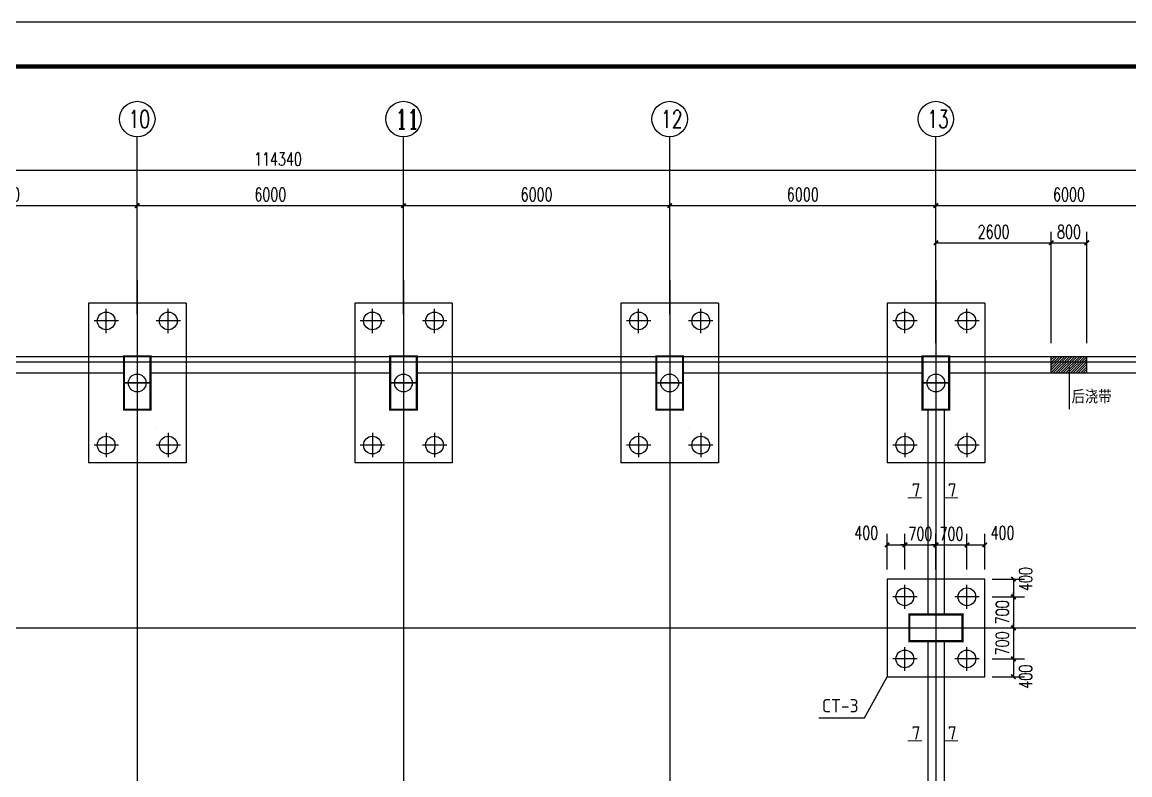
# Model space of a CAD drawing. Extents: x -73672 to 366960, y -527333 to 140666.
# Drawn here: x 66865 to 91830, y 37315 to 54281 of the extents above; entities that cross this region are included whole.
import ezdxf
from ezdxf.enums import TextEntityAlignment as Align

# ---------------------------------------------------------------- set-up
doc = ezdxf.new("R2010")
doc.units = 0
doc.header["$LTSCALE"] = 1000
doc.header["$MEASUREMENT"] = 0
for name, color, linetype in [('AXIS', 3, 'Continuous'), ('AXIS_TEXT', 7, 'Continuous'), ('COLUMN', 9, 'Continuous'), ('E_WINDOW', 4, 'Continuous'), ('NUM', 3, 'Continuous'), ('PUB_TITLE', 4, 'Continuous'), ('TEXT', 3, 'Continuous'), ('WALL', 9, 'Continuous'), ('建-尺寸', 3, 'Continuous')]:
    doc.layers.add(name, color=color, linetype=linetype)
doc.styles.add('_TCH_AXIS', font='COMPLEX', dxfattribs={"bigfont": 'GBCBIG'})
doc.styles.add('_TCH_DIM_T3', font='SIMPLEX', dxfattribs={"width": 0.705882, "bigfont": 'GBCBIG'})
doc.styles.add('A-DIM_T3', font='SIMPLEX', dxfattribs={"width": 0.705882, "bigfont": 'GBCBIG'})
doc.styles.add('COMPLEX', font='COMPLEX', dxfattribs={"bigfont": 'Tssdchn.shx'})
doc.styles.add('TSSD_Norm', font='Tssdeng.shx', dxfattribs={"bigfont": 'hztxt.shx'})
doc.dimstyles.new('_TCH_ARCH-100', dxfattribs={"dimtxt": 297.5, "dimasz": 100, "dimexe": 250, "dimexo": 300, "dimgap": 100, "dimtad": 1, "dimdec": 0, "dimzin": 0, "dimdsep": 46, "dimtxsty": '_TCH_DIM_T3', "dimblk": 'ARCHTICK', "dimcen": 0.09, "dimclrt": 7, "dimazin": 2, "dimtfac": 1, "dimtdec": 0, "dimtix": 1, "dimtmove": 2, "dimatfit": 3, "dimfxl": 0, "dimtolj": 1, "dimtzin": 0, "dimarcsym": 0})
doc.dimstyles.new('A-DIM-100', dxfattribs={"dimtxt": 297.5, "dimasz": 100, "dimexe": 250, "dimexo": 300, "dimgap": 100, "dimtad": 1, "dimdec": 0, "dimzin": 0, "dimdsep": 46, "dimtxsty": 'A-DIM_T3', "dimblk": 'ARCHTICK', "dimcen": 0.09, "dimclrt": 7, "dimazin": 2, "dimtfac": 1, "dimtdec": 0, "dimtix": 1, "dimtmove": 2, "dimatfit": 3, "dimfxl": 0, "dimtolj": 1, "dimtzin": 0, "dimarcsym": 0})

# ---------------------------------------------------------------- blocks, each defined once
blk = doc.blocks.new('_reinbk')
blk.add_line((0, 0), (0, 0))
blk = doc.blocks.new('_AXISO')
blk.add_circle((0, 0), 0.5)
at = {"layer": 'AXIS_TEXT', "style": 'COMPLEX'}
blk.add_attdef('A', text='', height=0.56, dxfattribs=at).set_placement((-0.25, -0.28), (0.25, -0.28), align=Align.FIT)
blk = doc.blocks.new('_ArchTick')
at = {"color": 0, "linetype": 'ByBlock', "const_width": 0.4}
blk.add_lwpolyline([(-0.5, -0.5), (0.5, 0.5)], dxfattribs=at)
blk = doc.blocks.new('*D9092')
at = {"layer": 'AXIS', "color": 0, "lineweight": -2}
for p, q in [((15460, 47996), (15460, 51196)), ((129800, 47996), (129800, 51196)), ((15460, 50946), (129800, 50946))]:
    blk.add_line(p, q, dxfattribs=at)
at = {"layer": 'Defpoints', "color": 0}
for p in [(129800, 50946), (15460, 47696), (129800, 47696)]:
    blk.add_point(p, dxfattribs=at)
at = {"layer": 'AXIS', "color": 0, "linetype": 'ByBlock', "lineweight": -2, "xscale": 100, "yscale": 100, "zscale": 100, "rotation": 180}
blk.add_blockref('_ArchTick', (15460, 50946), dxfattribs=at)
at = {"layer": 'AXIS', "color": 0, "linetype": 'ByBlock', "lineweight": -2, "xscale": 100, "yscale": 100, "zscale": 100}
blk.add_blockref('_ArchTick', (129800, 50946), dxfattribs=at)
at = {"layer": 'AXIS', "color": 7, "insert": (72630, 51195), "char_height": 297.5, "attachment_point": 5, "style": '_TCH_DIM_T3'}
blk.add_mtext('\\A1;114340', dxfattribs=at)
blk = doc.blocks.new('*D9101')
at = {"layer": 'AXIS', "color": 0, "lineweight": -2}
for p, q in [((63460, 47996), (63460, 50396)), ((69460, 47996), (69460, 50396)), ((63460, 50146), (69460, 50146))]:
    blk.add_line(p, q, dxfattribs=at)
at = {"layer": 'Defpoints', "color": 0}
for p in [(69460, 50146), (63460, 47696), (69460, 47696)]:
    blk.add_point(p, dxfattribs=at)
at = {"layer": 'AXIS', "color": 0, "linetype": 'ByBlock', "lineweight": -2, "xscale": 100, "yscale": 100, "zscale": 100, "rotation": 180}
blk.add_blockref('_ArchTick', (63460, 50146), dxfattribs=at)
at = {"layer": 'AXIS', "color": 0, "linetype": 'ByBlock', "lineweight": -2, "xscale": 100, "yscale": 100, "zscale": 100}
blk.add_blockref('_ArchTick', (69460, 50146), dxfattribs=at)
at = {"layer": 'AXIS', "color": 7, "insert": (66460, 50395), "char_height": 297.5, "attachment_point": 5, "style": '_TCH_DIM_T3'}
blk.add_mtext('\\A1;6000', dxfattribs=at)
blk = doc.blocks.new('*D9102')
at = {"layer": 'AXIS', "color": 0, "lineweight": -2}
for p, q in [((69460, 47996), (69460, 50396)), ((75460, 47996), (75460, 50396)), ((69460, 50146), (75460, 50146))]:
    blk.add_line(p, q, dxfattribs=at)
at = {"layer": 'Defpoints', "color": 0}
for p in [(75460, 50146), (69460, 47696), (75460, 47696)]:
    blk.add_point(p, dxfattribs=at)
at = {"layer": 'AXIS', "color": 0, "linetype": 'ByBlock', "lineweight": -2, "xscale": 100, "yscale": 100, "zscale": 100, "rotation": 180}
blk.add_blockref('_ArchTick', (69460, 50146), dxfattribs=at)
at = {"layer": 'AXIS', "color": 0, "linetype": 'ByBlock', "lineweight": -2, "xscale": 100, "yscale": 100, "zscale": 100}
blk.add_blockref('_ArchTick', (75460, 50146), dxfattribs=at)
at = {"layer": 'AXIS', "color": 7, "insert": (72460, 50395), "char_height": 297.5, "attachment_point": 5, "style": '_TCH_DIM_T3'}
blk.add_mtext('\\A1;6000', dxfattribs=at)
blk = doc.blocks.new('*D9103')
at = {"layer": 'AXIS', "color": 0, "lineweight": -2}
for p, q in [((75460, 47996), (75460, 50396)), ((81460, 47996), (81460, 50396)), ((75460, 50146), (81460, 50146))]:
    blk.add_line(p, q, dxfattribs=at)
at = {"layer": 'Defpoints', "color": 0}
for p in [(81460, 50146), (75460, 47696), (81460, 47696)]:
    blk.add_point(p, dxfattribs=at)
at = {"layer": 'AXIS', "color": 0, "linetype": 'ByBlock', "lineweight": -2, "xscale": 100, "yscale": 100, "zscale": 100, "rotation": 180}
blk.add_blockref('_ArchTick', (75460, 50146), dxfattribs=at)
at = {"layer": 'AXIS', "color": 0, "linetype": 'ByBlock', "lineweight": -2, "xscale": 100, "yscale": 100, "zscale": 100}
blk.add_blockref('_ArchTick', (81460, 50146), dxfattribs=at)
at = {"layer": 'AXIS', "color": 7, "insert": (78460, 50395), "char_height": 297.5, "attachment_point": 5, "style": '_TCH_DIM_T3'}
blk.add_mtext('\\A1;6000', dxfattribs=at)
blk = doc.blocks.new('*D9104')
at = {"layer": 'AXIS', "color": 0, "lineweight": -2}
for p, q in [((81460, 47996), (81460, 50396)), ((87460, 47996), (87460, 50396)), ((81460, 50146), (87460, 50146))]:
    blk.add_line(p, q, dxfattribs=at)
at = {"layer": 'Defpoints', "color": 0}
for p in [(87460, 50146), (81460, 47696), (87460, 47696)]:
    blk.add_point(p, dxfattribs=at)
at = {"layer": 'AXIS', "color": 0, "linetype": 'ByBlock', "lineweight": -2, "xscale": 100, "yscale": 100, "zscale": 100, "rotation": 180}
blk.add_blockref('_ArchTick', (81460, 50146), dxfattribs=at)
at = {"layer": 'AXIS', "color": 0, "linetype": 'ByBlock', "lineweight": -2, "xscale": 100, "yscale": 100, "zscale": 100}
blk.add_blockref('_ArchTick', (87460, 50146), dxfattribs=at)
at = {"layer": 'AXIS', "color": 7, "insert": (84460, 50395), "char_height": 297.5, "attachment_point": 5, "style": '_TCH_DIM_T3'}
blk.add_mtext('\\A1;6000', dxfattribs=at)
blk = doc.blocks.new('*D9105')
at = {"layer": 'AXIS', "color": 0, "lineweight": -2}
for p, q in [((87460, 47996), (87460, 50396)), ((93460, 47996), (93460, 50396)), ((87460, 50146), (93460, 50146))]:
    blk.add_line(p, q, dxfattribs=at)
at = {"layer": 'Defpoints', "color": 0}
for p in [(93460, 50146), (87460, 47696), (93460, 47696)]:
    blk.add_point(p, dxfattribs=at)
at = {"layer": 'AXIS', "color": 0, "linetype": 'ByBlock', "lineweight": -2, "xscale": 100, "yscale": 100, "zscale": 100, "rotation": 180}
blk.add_blockref('_ArchTick', (87460, 50146), dxfattribs=at)
at = {"layer": 'AXIS', "color": 0, "linetype": 'ByBlock', "lineweight": -2, "xscale": 100, "yscale": 100, "zscale": 100}
blk.add_blockref('_ArchTick', (93460, 50146), dxfattribs=at)
at = {"layer": 'AXIS', "color": 7, "insert": (90460, 50395), "char_height": 297.5, "attachment_point": 5, "style": '_TCH_DIM_T3'}
blk.add_mtext('\\A1;6000', dxfattribs=at)
blk = doc.blocks.new('*D9162')
at = {"layer": 'Defpoints', "color": 0}
for p in [(90060, 49308), (87460, 46747), (90060, 46747)]:
    blk.add_point(p, dxfattribs=at)
at = {"layer": '建-尺寸', "color": 0, "lineweight": -2}
for p, q in [((87460, 47047), (87460, 49558)), ((90060, 47047), (90060, 49558)), ((87460, 49308), (90060, 49308))]:
    blk.add_line(p, q, dxfattribs=at)
at = {"layer": '建-尺寸', "color": 0, "linetype": 'ByBlock', "lineweight": -2, "xscale": 100, "yscale": 100, "zscale": 100, "rotation": 180}
blk.add_blockref('_ArchTick', (87460, 49308), dxfattribs=at)
at = {"layer": '建-尺寸', "color": 0, "linetype": 'ByBlock', "lineweight": -2, "xscale": 100, "yscale": 100, "zscale": 100}
blk.add_blockref('_ArchTick', (90060, 49308), dxfattribs=at)
at = {"layer": '建-尺寸', "color": 7, "insert": (88760, 49556), "char_height": 297.5, "attachment_point": 5, "style": 'A-DIM_T3'}
blk.add_mtext('\\A1;2600', dxfattribs=at)
blk = doc.blocks.new('*D9163')
at = {"layer": 'Defpoints', "color": 0}
for p in [(90860, 49308), (90060, 46747), (90860, 46747)]:
    blk.add_point(p, dxfattribs=at)
at = {"layer": '建-尺寸', "color": 0, "lineweight": -2}
for p, q in [((90060, 47047), (90060, 49558)), ((90860, 47047), (90860, 49558)), ((90060, 49308), (90860, 49308))]:
    blk.add_line(p, q, dxfattribs=at)
at = {"layer": '建-尺寸', "color": 0, "linetype": 'ByBlock', "lineweight": -2, "xscale": 100, "yscale": 100, "zscale": 100, "rotation": 180}
blk.add_blockref('_ArchTick', (90060, 49308), dxfattribs=at)
at = {"layer": '建-尺寸', "color": 0, "linetype": 'ByBlock', "lineweight": -2, "xscale": 100, "yscale": 100, "zscale": 100}
blk.add_blockref('_ArchTick', (90860, 49308), dxfattribs=at)
at = {"layer": '建-尺寸', "color": 7, "insert": (90460, 49556), "char_height": 297.5, "attachment_point": 5, "style": 'A-DIM_T3'}
blk.add_mtext('\\A1;800', dxfattribs=at)
blk = doc.blocks.new('*D9205')
at = {"layer": 'Defpoints', "color": 0}
for p in [(88428, 41727), (88428, 41327), (89206, 41327)]:
    blk.add_point(p, dxfattribs=at)
at = {"layer": '建-尺寸', "color": 0, "lineweight": -2}
for p, q in [((88728, 41727), (89456, 41727)), ((89206, 41727), (89206, 41327)), ((88728, 41327), (89456, 41327))]:
    blk.add_line(p, q, dxfattribs=at)
at = {"layer": '建-尺寸', "color": 0, "linetype": 'ByBlock', "lineweight": -2, "xscale": 100, "yscale": 100, "zscale": 100}
for p, rotation in [((89206, 41727), 90), ((89206, 41327), 270)]:
    blk.add_blockref('_ArchTick', p, dxfattribs=dict(at, rotation=rotation))
at = {"layer": '建-尺寸', "color": 7, "insert": (89481, 41727), "char_height": 297.5, "attachment_point": 5, "rotation": 90, "style": 'A-DIM_T3'}
blk.add_mtext('\\A1;400', dxfattribs=at)
blk = doc.blocks.new('*D9206')
at = {"layer": 'Defpoints', "color": 0}
for p in [(88428, 41327), (88428, 40627), (89206, 40627)]:
    blk.add_point(p, dxfattribs=at)
at = {"layer": '建-尺寸', "color": 0, "lineweight": -2}
for p, q in [((88728, 41327), (89456, 41327)), ((89206, 41327), (89206, 41427)), ((89206, 41327), (89206, 40627)), ((88728, 40627), (89456, 40627)), ((89206, 40627), (89206, 40527))]:
    blk.add_line(p, q, dxfattribs=at)
at = {"layer": '建-尺寸', "color": 0, "linetype": 'ByBlock', "lineweight": -2, "xscale": 100, "yscale": 100, "zscale": 100}
for p, rotation in [((89206, 41327), 270), ((89206, 40627), 90)]:
    blk.add_blockref('_ArchTick', p, dxfattribs=dict(at, rotation=rotation))
at = {"layer": '建-尺寸', "color": 7, "insert": (88957, 40977), "char_height": 297.5, "attachment_point": 5, "rotation": 90, "style": 'A-DIM_T3'}
blk.add_mtext('\\A1;700', dxfattribs=at)
blk = doc.blocks.new('*D9207')
at = {"layer": 'Defpoints', "color": 0}
for p in [(88428, 40627), (88428, 39927), (89206, 39927)]:
    blk.add_point(p, dxfattribs=at)
at = {"layer": '建-尺寸', "color": 0, "lineweight": -2}
for p, q in [((89206, 40627), (89206, 40727)), ((88728, 40627), (89456, 40627)), ((89206, 40627), (89206, 39927)), ((88728, 39927), (89456, 39927)), ((89206, 39927), (89206, 39827))]:
    blk.add_line(p, q, dxfattribs=at)
at = {"layer": '建-尺寸', "color": 0, "linetype": 'ByBlock', "lineweight": -2, "xscale": 100, "yscale": 100, "zscale": 100}
for p, rotation in [((89206, 40627), 270), ((89206, 39927), 90)]:
    blk.add_blockref('_ArchTick', p, dxfattribs=dict(at, rotation=rotation))
at = {"layer": '建-尺寸', "color": 7, "insert": (88957, 40277), "char_height": 297.5, "attachment_point": 5, "rotation": 90, "style": 'A-DIM_T3'}
blk.add_mtext('\\A1;700', dxfattribs=at)
blk = doc.blocks.new('*D9208')
at = {"layer": 'Defpoints', "color": 0}
for p in [(88428, 39927), (88428, 39527), (89206, 39527)]:
    blk.add_point(p, dxfattribs=at)
at = {"layer": '建-尺寸', "color": 0, "lineweight": -2}
for p, q in [((88728, 39927), (89456, 39927)), ((89206, 39927), (89206, 39527)), ((88728, 39527), (89456, 39527))]:
    blk.add_line(p, q, dxfattribs=at)
at = {"layer": '建-尺寸', "color": 0, "linetype": 'ByBlock', "lineweight": -2, "xscale": 100, "yscale": 100, "zscale": 100}
for p, rotation in [((89206, 39927), 90), ((89206, 39527), 270)]:
    blk.add_blockref('_ArchTick', p, dxfattribs=dict(at, rotation=rotation))
at = {"layer": '建-尺寸', "color": 7, "insert": (89481, 39527), "char_height": 297.5, "attachment_point": 5, "rotation": 90, "style": 'A-DIM_T3'}
blk.add_mtext('\\A1;400', dxfattribs=at)
blk = doc.blocks.new('*D9340')
at = {"layer": 'Defpoints', "color": 0}
for p in [(86760, 42497), (86360, 41647), (86760, 41647)]:
    blk.add_point(p, dxfattribs=at)
at = {"layer": '建-尺寸', "color": 0, "lineweight": -2}
for p, q in [((86360, 41947), (86360, 42747)), ((86760, 41947), (86760, 42747)), ((86360, 42497), (86760, 42497))]:
    blk.add_line(p, q, dxfattribs=at)
at = {"layer": '建-尺寸', "color": 0, "linetype": 'ByBlock', "lineweight": -2, "xscale": 100, "yscale": 100, "zscale": 100, "rotation": 180}
blk.add_blockref('_ArchTick', (86360, 42497), dxfattribs=at)
at = {"layer": '建-尺寸', "color": 0, "linetype": 'ByBlock', "lineweight": -2, "xscale": 100, "yscale": 100, "zscale": 100}
blk.add_blockref('_ArchTick', (86760, 42497), dxfattribs=at)
at = {"layer": '建-尺寸', "color": 7, "insert": (85890, 42772), "char_height": 297.5, "attachment_point": 5, "style": 'A-DIM_T3'}
blk.add_mtext('\\A1;400', dxfattribs=at)
blk = doc.blocks.new('*D9341')
at = {"layer": 'Defpoints', "color": 0}
for p in [(87460, 42497), (86760, 41647), (87460, 41647)]:
    blk.add_point(p, dxfattribs=at)
at = {"layer": '建-尺寸', "color": 0, "lineweight": -2}
for p, q in [((86760, 41947), (86760, 42747)), ((87460, 41947), (87460, 42747)), ((86760, 42497), (86660, 42497)), ((86760, 42497), (87460, 42497)), ((87460, 42497), (87560, 42497))]:
    blk.add_line(p, q, dxfattribs=at)
at = {"layer": '建-尺寸', "color": 0, "linetype": 'ByBlock', "lineweight": -2, "xscale": 100, "yscale": 100, "zscale": 100}
blk.add_blockref('_ArchTick', (86760, 42497), dxfattribs=at)
at = {"layer": '建-尺寸', "color": 0, "linetype": 'ByBlock', "lineweight": -2, "xscale": 100, "yscale": 100, "zscale": 100, "rotation": 180}
blk.add_blockref('_ArchTick', (87460, 42497), dxfattribs=at)
at = {"layer": '建-尺寸', "color": 7, "insert": (87110, 42746), "char_height": 297.5, "attachment_point": 5, "style": 'A-DIM_T3'}
blk.add_mtext('\\A1;700', dxfattribs=at)
blk = doc.blocks.new('*D9342')
at = {"layer": 'Defpoints', "color": 0}
for p in [(88160, 42497), (87460, 41647), (88160, 41647)]:
    blk.add_point(p, dxfattribs=at)
at = {"layer": '建-尺寸', "color": 0, "lineweight": -2}
for p, q in [((87460, 41947), (87460, 42747)), ((88160, 41947), (88160, 42747)), ((87460, 42497), (87360, 42497)), ((87460, 42497), (88160, 42497)), ((88160, 42497), (88260, 42497))]:
    blk.add_line(p, q, dxfattribs=at)
at = {"layer": '建-尺寸', "color": 0, "linetype": 'ByBlock', "lineweight": -2, "xscale": 100, "yscale": 100, "zscale": 100}
blk.add_blockref('_ArchTick', (87460, 42497), dxfattribs=at)
at = {"layer": '建-尺寸', "color": 0, "linetype": 'ByBlock', "lineweight": -2, "xscale": 100, "yscale": 100, "zscale": 100, "rotation": 180}
blk.add_blockref('_ArchTick', (88160, 42497), dxfattribs=at)
at = {"layer": '建-尺寸', "color": 7, "insert": (87810, 42746), "char_height": 297.5, "attachment_point": 5, "style": 'A-DIM_T3'}
blk.add_mtext('\\A1;700', dxfattribs=at)
blk = doc.blocks.new('*D9343')
at = {"layer": 'Defpoints', "color": 0}
for p in [(88560, 42497), (88160, 41647), (88560, 41647)]:
    blk.add_point(p, dxfattribs=at)
at = {"layer": '建-尺寸', "color": 0, "lineweight": -2}
for p, q in [((88160, 41947), (88160, 42747)), ((88560, 41947), (88560, 42747)), ((88160, 42497), (88560, 42497))]:
    blk.add_line(p, q, dxfattribs=at)
at = {"layer": '建-尺寸', "color": 0, "linetype": 'ByBlock', "lineweight": -2, "xscale": 100, "yscale": 100, "zscale": 100, "rotation": 180}
blk.add_blockref('_ArchTick', (88160, 42497), dxfattribs=at)
at = {"layer": '建-尺寸', "color": 0, "linetype": 'ByBlock', "lineweight": -2, "xscale": 100, "yscale": 100, "zscale": 100}
blk.add_blockref('_ArchTick', (88560, 42497), dxfattribs=at)
at = {"layer": '建-尺寸', "color": 7, "insert": (88960, 42772), "char_height": 297.5, "attachment_point": 5, "style": 'A-DIM_T3'}
blk.add_mtext('\\A1;400', dxfattribs=at)

msp = doc.modelspace()

# ---------------------------------------------------------------- hatches: boundary and pattern name
h = msp.add_hatch()
h.set_pattern_fill('ANSI31', color=256, scale=25)
h.set_pattern_definition([(45, (166262.428, -70373.07), (-28.0633, 28.0633), [])])
h.paths.add_polyline_path([(90059.5, 46747.43), (90059.5, 46497.43), (90859.5, 46497.43), (90859.5, 46747.43)])
h.paths.add_polyline_path([(90859.5, 46377.43), (90859.5, 46497.43), (90059.5, 46497.43), (90059.5, 46377.43)])

# ---------------------------------------------------------------- linework, layer by layer
at = {"color": 1}
for p, q in [((69459.5, 48464.63), (69459.5, -12194.22)), ((75459.5, 48464.63), (75459.5, -12194.22)), ((81459.5, 48464.63), (81459.5, -12194.22)), ((87459.5, 48464.63), (87459.5, -12194.22)), ((13073.85, 46627.43), (131843.44, 46627.43)), ((12888.85, 40627.43), (131843.44, 40627.43))]:
    msp.add_line(p, q, dxfattribs=at)
for p, q in [((90059.5, 46377.43), (90059.5, 46747.43)), ((90859.5, 46377.43), (90859.5, 46747.43)), ((90459.5, 46497.43), (90459.5, 45553.69))]:
    msp.add_line(p, q)
at = {"color": 0}
for p, q in [((69159.5, 46147.43), (69759.5, 46147.43)), ((75159.5, 46147.43), (75759.5, 46147.43)), ((81159.5, 46147.43), (81759.5, 46147.43)), ((87159.5, 46147.43), (87759.5, 46147.43)), ((85849.75, 38602.43), (86359.5, 39527.43)), ((84818.38, 38602.43), (85849.75, 38602.43))]:
    msp.add_line(p, q, dxfattribs=at)
at = {"color": 0, "const_width": 50}
for points in [[(69159.5, 46747.43), (69159.5, 45547.43), (69759.5, 45547.43), (69759.5, 46747.43), (69159.5, 46747.43)], [(75159.5, 46747.43), (75159.5, 45547.43), (75759.5, 45547.43), (75759.5, 46747.43), (75159.5, 46747.43)], [(81159.5, 46747.43), (81159.5, 45547.43), (81759.5, 45547.43), (81759.5, 46747.43), (81159.5, 46747.43)], [(87159.5, 46747.43), (87159.5, 45547.43), (87759.5, 45547.43), (87759.5, 46747.43), (87159.5, 46747.43)], [(88059.5, 40927.43), (86859.5, 40927.43), (86859.5, 40327.43), (88059.5, 40327.43), (88059.5, 40927.43)]]:
    msp.add_lwpolyline(points, dxfattribs=at)
at = {"const_width": 20}
for points in [[(86823.47, 43557.47), (87142.84, 43557.47)], [(87639.05, 43557.47), (87958.42, 43557.47)], [(86823.47, 38083.57), (87142.84, 38083.57)], [(87639.05, 38083.57), (87958.42, 38083.57)]]:
    msp.add_lwpolyline(points, dxfattribs=at)
msp.add_lwpolyline([(88559.5, 39527.43), (88559.5, 41727.43), (86359.5, 41727.43), (86359.5, 39527.43)], close=True)
at = {"layer": 'AXIS'}
for p, q in [((69459.5, 47696.38), (69459.5, 51696.38)), ((75459.5, 47696.38), (75459.5, 51696.38)), ((81459.5, 47696.38), (81459.5, 51696.38)), ((87459.5, 47696.38), (87459.5, 51696.38)), ((68359.61, 47947.27), (68359.61, 44347.6)), ((70559.39, 47947.27), (68359.61, 47947.27)), ((70559.39, 47947.27), (70559.39, 44347.6)), ((74359.61, 47947.27), (74359.61, 44347.6)), ((76559.39, 47947.27), (74359.61, 47947.27)), ((76559.39, 47947.27), (76559.39, 44347.6)), ((80359.61, 47947.27), (80359.61, 44347.6)), ((82559.39, 47947.27), (80359.61, 47947.27)), ((82559.39, 47947.27), (82559.39, 44347.6)), ((86359.61, 47947.27), (86359.61, 44347.6)), ((88559.39, 47947.27), (86359.61, 47947.27)), ((88559.39, 47947.27), (88559.39, 44347.6)), ((68759.61, 47272.95), (68759.61, 47821.59)), ((70159.39, 47272.95), (70159.39, 47821.59)), ((74759.61, 47272.95), (74759.61, 47821.59)), ((76159.39, 47272.95), (76159.39, 47821.59)), ((80759.61, 47272.95), (80759.61, 47821.59)), ((82159.39, 47272.95), (82159.39, 47821.59)), ((86759.61, 47272.95), (86759.61, 47821.59)), ((88159.39, 47272.95), (88159.39, 47821.59)), ((69033.93, 47547.27), (68485.29, 47547.27)), ((70433.71, 47547.27), (69885.07, 47547.27)), ((75033.93, 47547.27), (74485.29, 47547.27)), ((76433.71, 47547.27), (75885.07, 47547.27)), ((81033.93, 47547.27), (80485.29, 47547.27)), ((82433.71, 47547.27), (81885.07, 47547.27)), ((87033.93, 47547.27), (86485.29, 47547.27)), ((88433.71, 47547.27), (87885.07, 47547.27)), ((69459.5, 46421.75), (69459.5, 45873.12)), ((75459.5, 46421.75), (75459.5, 45873.12)), ((81459.5, 46421.75), (81459.5, 45873.12)), ((87459.5, 46421.75), (87459.5, 45873.12)), ((69728.32, 46147.43), (69190.68, 46147.43)), ((75728.32, 46147.43), (75190.68, 46147.43)), ((81728.32, 46147.43), (81190.68, 46147.43)), ((87728.32, 46147.43), (87190.68, 46147.43)), ((68759.61, 45021.91), (68759.61, 44473.28)), ((70159.39, 45021.91), (70159.39, 44473.28)), ((74759.61, 45021.91), (74759.61, 44473.28)), ((76159.39, 45021.91), (76159.39, 44473.28)), ((80759.61, 45021.91), (80759.61, 44473.28)), ((82159.39, 45021.91), (82159.39, 44473.28)), ((86759.61, 45021.91), (86759.61, 44473.28)), ((88159.39, 45021.91), (88159.39, 44473.28)), ((69033.93, 44747.6), (68485.29, 44747.6)), ((70433.71, 44747.6), (69885.07, 44747.6)), ((75033.93, 44747.6), (74485.29, 44747.6)), ((76433.71, 44747.6), (75885.07, 44747.6)), ((81033.93, 44747.6), (80485.29, 44747.6)), ((82433.71, 44747.6), (81885.07, 44747.6)), ((87033.93, 44747.6), (86485.29, 44747.6)), ((88433.71, 44747.6), (87885.07, 44747.6)), ((70559.39, 44347.6), (68359.61, 44347.6)), ((76559.39, 44347.6), (74359.61, 44347.6)), ((82559.39, 44347.6), (80359.61, 44347.6)), ((88559.39, 44347.6), (86359.61, 44347.6)), ((86759.5, 41058.62), (86759.5, 41596.25)), ((88159.5, 41058.62), (88159.5, 41596.25)), ((87033.82, 41327.43), (86485.18, 41327.43)), ((88433.82, 41327.43), (87885.18, 41327.43)), ((86759.5, 39658.62), (86759.5, 40196.25)), ((88159.5, 39658.62), (88159.5, 40196.25)), ((87033.82, 39927.43), (86485.18, 39927.43)), ((88433.82, 39927.43), (87885.18, 39927.43))]:
    msp.add_line(p, q, dxfattribs=at)
at = {"layer": 'COLUMN'}
for points in [[(69159.5, 45547.43), (69759.5, 45547.43), (69759.5, 46747.43), (69159.5, 46747.43)], [(75159.5, 45547.43), (75759.5, 45547.43), (75759.5, 46747.43), (75159.5, 46747.43)], [(81159.5, 45547.43), (81759.5, 45547.43), (81759.5, 46747.43), (81159.5, 46747.43)], [(87159.5, 45547.43), (87759.5, 45547.43), (87759.5, 46747.43), (87159.5, 46747.43)], [(88059.5, 40327.43), (88059.5, 40927.43), (86859.5, 40927.43), (86859.5, 40327.43)]]:
    msp.add_lwpolyline(points, close=True, dxfattribs=at)
at = {"layer": 'E_WINDOW'}
for centre in [(68759.61, 47547.27), (70159.39, 47547.27), (74759.61, 47547.27), (76159.39, 47547.27), (80759.61, 47547.27), (82159.39, 47547.27), (86759.61, 47547.27), (88159.39, 47547.27), (69459.5, 46147.43), (75459.5, 46147.43), (81459.5, 46147.43), (87459.5, 46147.43), (68759.61, 44747.6), (70159.39, 44747.6), (74759.61, 44747.6), (76159.39, 44747.6), (80759.61, 44747.6), (82159.39, 44747.6), (86759.61, 44747.6), (88159.39, 44747.6), (86759.5, 41327.43), (88159.5, 41327.43), (86759.5, 39927.43), (88159.5, 39927.43)]:
    msp.add_circle(centre, 200, dxfattribs=at)
at = {"layer": 'PUB_TITLE'}
msp.add_lwpolyline([(1364, -29818.78), (150064, -29818.78), (150064, 54281.22), (1364, 54281.22)], close=True, dxfattribs=at)
at = {"layer": 'PUB_TITLE', "const_width": 100}
msp.add_lwpolyline([(3864, -28818.78), (149064, -28818.78), (149064, 53281.22), (3864, 53281.22)], close=True, dxfattribs=at)
at = {"layer": 'WALL'}
for p, q in [((63759.5, 46747.43), (69159.5, 46747.43)), ((69759.5, 46747.43), (75159.5, 46747.43)), ((75759.5, 46747.43), (81159.5, 46747.43)), ((81759.5, 46747.43), (87159.5, 46747.43)), ((87759.5, 46747.43), (93159.5, 46747.43)), ((63759.5, 46377.43), (69159.5, 46377.43)), ((69759.5, 46377.43), (75159.5, 46377.43)), ((75759.5, 46377.43), (81159.5, 46377.43)), ((81759.5, 46377.43), (87159.5, 46377.43)), ((87759.5, 46377.43), (93159.5, 46377.43)), ((87274.5, 45547.43), (87274.5, 40927.43)), ((87644.5, 45547.43), (87644.5, 40927.43)), ((87274.5, 40327.43), (87274.5, 34927.43)), ((87644.5, 40327.43), (87644.5, 34927.43))]:
    msp.add_line(p, q, dxfattribs=at)

# ---------------------------------------------------------------- block references
at = {"layer": 'AXIS'}
ref = msp.add_blockref('_AXISO', (69459.5, 52096.38), dxfattribs=dict(at, xscale=800, yscale=800, zscale=800))
ref.add_attrib('A', '10', (69264.06, 51895.88), dxfattribs={"color": 7, "height": 401.002, "style": '_TCH_AXIS', "width": 0.705882})
ref = msp.add_blockref('_AXISO', (75459.5, 52096.38), dxfattribs=dict(at, xscale=800, yscale=800, zscale=800))
ref.add_attrib('A', '11', (75283.7, 51878.46), dxfattribs={"color": 7, "height": 435.854, "style": '_TCH_AXIS', "width": 0.705882})
ref = msp.add_blockref('_AXISO', (81459.5, 52096.38), dxfattribs=dict(at, xscale=800, yscale=800, zscale=800))
ref.add_attrib('A', '12', (81264.06, 51895.88), dxfattribs={"color": 7, "height": 401.002, "style": '_TCH_AXIS', "width": 0.705882})
ref = msp.add_blockref('_AXISO', (87459.5, 52096.38), dxfattribs=dict(at, xscale=800, yscale=800, zscale=800))
ref.add_attrib('A', '13', (87264.06, 51895.88), dxfattribs={"color": 7, "height": 401.002, "style": '_TCH_AXIS', "width": 0.705882})
at = {"layer": 'TEXT', "xscale": 39.1883183999824, "yscale": 39.18831840000348, "zscale": 39.1883184, "rotation": 210.1413855520777}
for p in [(87875.88, 45331.35), (69875.88, 45146.35), (75875.88, 45146.35), (81875.88, 45146.35)]:
    msp.add_blockref('_reinbk', p, dxfattribs=at)

# ---------------------------------------------------------------- texts
at = {"layer": 'NUM', "style": 'TSSD_Norm'}
for s, p in [('后浇带', (90968.91, 45685.19)), ('7', (87012.36, 43584.1)), ('7', (87827.95, 43584.1)), ('CT-3', (85302.91, 38723.08)), ('7', (87012.36, 38110.2)), ('7', (87827.95, 38110.2))]:
    msp.add_text(s, height=300, dxfattribs=at).set_placement(p, align=Align.CENTER)

# ---------------------------------------------------------------- dimensions: what is measured, and where the dimension line sits
at = {"layer": 'AXIS'}
for p1, p2, distance, picture, middle in [((15459.5, 47696.38), (129799.5, 47696.38), 3250, '*D9092', (72629.5, 51195.13)), ((63459.5, 47696.38), (69459.5, 47696.38), 2450, '*D9101', (66459.5, 50395.13)), ((69459.5, 47696.38), (75459.5, 47696.38), 2450, '*D9102', (72459.5, 50395.13)), ((75459.5, 47696.38), (81459.5, 47696.38), 2450, '*D9103', (78459.5, 50395.13)), ((81459.5, 47696.38), (87459.5, 47696.38), 2450, '*D9104', (84459.5, 50395.13)), ((87459.5, 47696.38), (93459.5, 47696.38), 2450, '*D9105', (90459.5, 50395.13))]:
    dim = msp.add_aligned_dim(p1=p1, p2=p2, distance=distance, dimstyle='_TCH_ARCH-100', dxfattribs=at)
    dim.commit()
    dim.dimension.update_dxf_attribs({"geometry": picture, "text_midpoint": middle})
at = {"layer": '建-尺寸', "color": 0}
for p1, p2, distance, picture, middle in [((87459.5, 46747.43), (90059.5, 46747.43), 2560.18, '*D9162', (88759.5, 49556.36)), ((90059.5, 46747.43), (90859.5, 46747.43), 2560.18, '*D9163', (90459.5, 49556.36)), ((86759.5, 41647.35), (87459.5, 41647.35), 850.05, '*D9341', (87109.5, 42746.16)), ((87459.5, 41647.35), (88159.5, 41647.35), 850.05, '*D9342', (87809.5, 42746.16)), ((88428.09, 41327.43), (88428.09, 40627.43), 777.58, '*D9206', (88956.92, 40977.43)), ((88428.09, 40627.43), (88428.09, 39927.43), 777.58, '*D9207', (88956.92, 40277.43))]:
    dim = msp.add_aligned_dim(p1=p1, p2=p2, distance=distance, dimstyle='A-DIM-100', dxfattribs=at)
    dim.commit()
    dim.dimension.update_dxf_attribs({"geometry": picture, "text_midpoint": middle})
for base, p1, p2, angle, picture, middle in [((86759.5, 42497.41), (86359.5, 41647.35), (86759.5, 41647.35), 0, '*D9340', (85889.5, 42772.41)), ((88559.5, 42497.41), (88159.5, 41647.35), (88559.5, 41647.35), 0, '*D9343', (88959.5, 42772.41)), ((89205.67, 41327.43), (88428.09, 41727.43), (88428.09, 41327.43), 270, '*D9205', (89480.67, 41727.43)), ((89205.67, 39527.43), (88428.09, 39927.43), (88428.09, 39527.43), 270, '*D9208', (89480.67, 39527.43))]:
    dim = msp.add_linear_dim(base=base, p1=p1, p2=p2, angle=angle, dimstyle='A-DIM-100', dxfattribs=at)
    dim.commit()
    dim.dimension.update_dxf_attribs({"geometry": picture, "text_midpoint": middle, "dimtype": 161})

doc.saveas('drawing.dxf')
